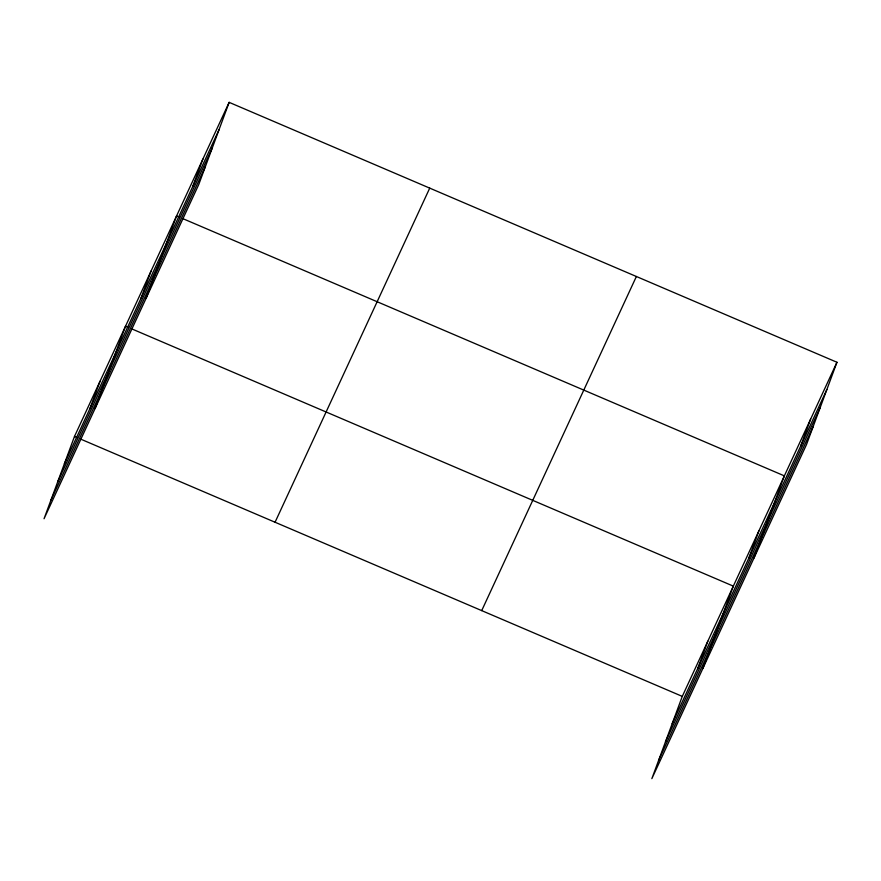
<?xml version="1.0" encoding="UTF-8"?>
<svg xmlns="http://www.w3.org/2000/svg" width="881" height="881" viewBox="0 0 881 881"><rect width="100%" height="100%" fill="white"/><g stroke="black" fill="none" stroke-linecap="round" stroke-linejoin="round"><path stroke-width="1.32" d="M229.148 102.35L74.478 436.469L44.05 518.733L198.721 184.614L229.148 102.35L836.95 362.267L806.522 444.531L651.852 778.65L682.279 696.386L836.95 362.267M89.906 408.63L100.005 381.341M95.093 408.476L125.52 326.212L128.031 327.28M140.949 298.373L151.047 271.073M146.136 298.207L176.563 215.944L179.074 217.023M192.763 186.442L202.861 159.142M697.708 668.547L707.795 641.258M702.884 668.393L733.322 586.129L131.787 328.888M748.751 558.29L758.838 531.001M753.927 558.136L784.365 475.872L182.83 218.631M800.565 446.359L810.652 419.07M64.39 463.758L219.061 129.639M57.672 481.896L212.343 147.777M50.757 500.595L205.427 166.465M275.059 522.246L429.73 188.116M481.709 610.61L636.379 276.491M672.181 723.675L826.852 389.556M665.474 741.824L820.145 407.694M658.559 760.512L813.229 426.393M74.478 436.469L76.988 437.538M80.744 439.145L682.279 696.386"/></g></svg>
